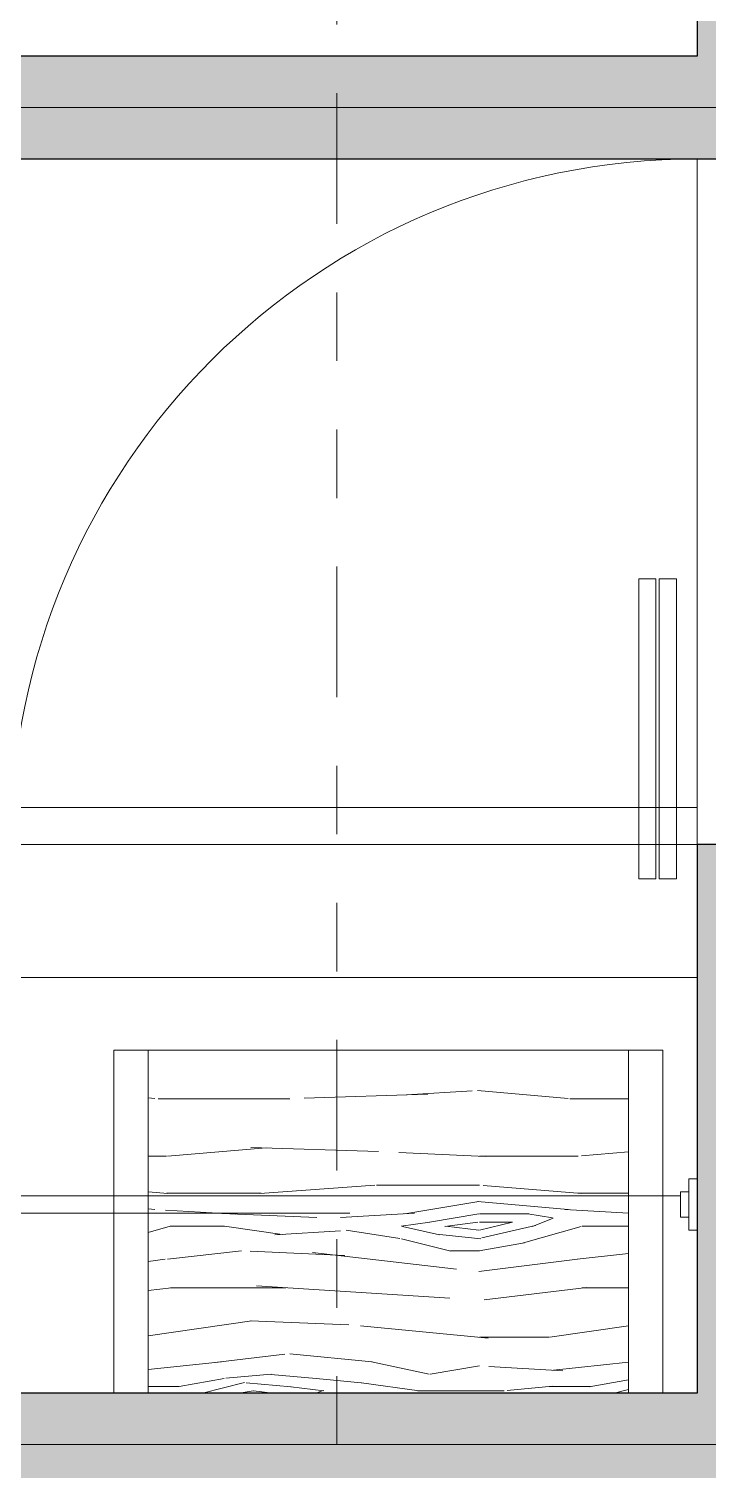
# Model space of a CAD drawing. Header units: metres. Extents: x -54 to 264, y -14 to 31.
# Drawn here: x 30.347 to 31.337, y 11.838 to 13.94 of the extents above; entities that cross this region are included whole.
import ezdxf
from ezdxf.enums import TextEntityAlignment as Align

# ---------------------------------------------------------------- set-up
doc = ezdxf.new("R2010")
doc.units = ezdxf.units.M
doc.header["$LTSCALE"] = 0.001
for name, pattern in [('CENTERX2', [101.6, 63.5, -12.7, 12.7, -12.7]), ('DIVIDEX2', [63.5, 25.4, -12.7, 0, -12.7, 0, -12.7]), ('HIDDENX2', [19.05, 12.7, -6.35])]:
    doc.linetypes.add(name, pattern=pattern)
doc.layers.get('0').update_dxf_attribs({"lineweight": 13, "true_color": 0x000000})
for name, color, linetype, lineweight, true_color in [('Jach-Anotaciones-CalidaddeLínea 0.09', 7, 'Continuous', 9, 0x000000), ('Jach-Anotaciones-Hatch-Lum50%', 9, 'Continuous', 13, 0x808080), ('Jach-Anotaciones-Hatch-Lum80%', 250, 'Continuous', 13, 0x333333), ('JACH-Anotaciones-Lineas-CORTE', 7, 'DIVIDEX2', 18, 0x000000), ('JACH-Anotaciones-Lineas-CORTE @ 0.075', 7, 'DIVIDEX2', 18, 0x000000), ('JACH-Anotaciones-Lineas-EJES', 7, 'CENTERX2', 9, 0x666666), ('JACH-Arq-Lineas-Proyeccion', 250, 'HIDDENX2', 13, 0x333333), ('JACH-Arq-Líneas-ProyeccionCerramientos', 7, 'HIDDENX2', 13, 0x000000), ('JACH-Arq-Muros01-Carga', 7, 'Continuous', 25, 0x000000), ('JACH-Arq-Puertas01-', 7, 'Continuous', 13, 0x404040)]:
    doc.layers.add(name, color=color, linetype=linetype, lineweight=lineweight, true_color=true_color)
doc.styles.add('01c-Arial-JACH(3mm)', font='arial.ttf', dxfattribs={"height": 3})

# ---------------------------------------------------------------- blocks, each defined once
blk = doc.blocks.new('*U66')
at = {"lineweight": 0, "ltscale": 100}
blk.add_wipeout([(-0.095, 0), (0.095, 0), (0.095, -1), (-0.095, -1)], dxfattribs=at).dxf.layer = 'Jach-Anotaciones-Hatch-Lum50%'
at = {"lineweight": 0}
blk.add_arc((0.075, 0), 1, 270, 360, dxfattribs=at)
at = {"lineweight": 30}
blk.add_wipeout([(0.075, -0.054), (1.075, -0.054), (1.075, 0), (0.075, 0)], dxfattribs=at)
blk.add_lwpolyline([(0.075, -0.054), (1.075, -0.054), (1.075, 0), (0.075, 0)], close=True)
at = {"layer": 'Jach-Anotaciones-Hatch-Lum50%', "color": 9}
blk.add_lwpolyline([(0.021, 0), (0.021, -1), (0.075, -1), (0.075, 0)], close=True, dxfattribs=at)
blk = doc.blocks.new('*U292')
at = {"linetype": 'DIVIDEX2', "lineweight": 0, "ltscale": 100}
blk.add_lwpolyline([(-810.476, 0), (-344.582, 0)], dxfattribs=at)
at = {"lineweight": 0, "ltscale": 100, "style": '01c-Arial-JACH(3mm)'}
for tag, p in [('JACH-SECCIONMURO', (-815.976, 2.109)), ('NO.DEPLANO', (-815.976, -1.994))]:
    blk.add_attdef(tag, text='', height=3, dxfattribs=at).set_placement(p, align=Align.MIDDLE_CENTER)
blk = doc.blocks.new('*U650')
at = {"layer": 'JACH-Anotaciones-Lineas-CORTE @ 0.075', "xscale": -0.075, "yscale": 0.075, "zscale": 0.075, "rotation": 90}
blk.add_blockref('*U292', (30.7959, -31.0582), dxfattribs=at)

msp = doc.modelspace()

# ---------------------------------------------------------------- hatches: boundary and pattern name
at = {"layer": 'Jach-Anotaciones-Hatch-Lum50%', "ltscale": 100}
h = msp.add_hatch(dxfattribs=at)
h.set_pattern_fill('WOOD7', color=256, scale=0.6, angle=360, pattern_type=2)
h.set_pattern_definition([(349.6952, (86.98607, 28.743796), (3.600000577, -0.599996925), [0.067082, -6.6411216]), (360, (87.0521, 28.7318), (0.6, 0.6), [0.066, -0.534]), (18.4349, (87.11807, 28.7318), (1.20000026, 0.59999904), [0.056921, -1.8404454]), (172.875, (87.17207, 28.749796), (4.20000023, -0.59999897), [0.048374, -4.788981]), (174.8056, (87.12407, 28.755796), (6.0000004, -0.599997135), [0.0662724, -6.560944]), (194.0362, (87.05807, 28.7618), (-1.80000033, -0.59999883), [0.074216, -2.399647]), (9.4623, (87.03407, 28.7438), (3.00000046, 0.59999888), [0.036497, -3.613161]), (353.6598, (87.07007, 28.749796), (-4.79999964, 0.60000095), [0.0543324, -5.3788986]), (185.7106, (87.12407, 28.743796), (-5.399999654, -0.60000079), [0.0602994, -5.969626]), (168.6901, (87.06407, 28.7378), (2.40000045, -0.59999858), [0.030594, -3.0288174]), (354.8056, (86.93207, 28.737796), (-6.0000004, 0.599997135), [0.0662724, -6.560944]), (348.6901, (86.99807, 28.7318), (-2.40000045, 0.59999858), [0.061188, -2.9982234]), (360, (87.0581, 28.7198), (0.6, 0.6), [0.072, -0.528]), (20.556, (87.13007, 28.719796), (3.00000111, 1.1999976), [0.051264, -5.0751384]), (3.8141, (87.178072, 28.737796), (8.399999605, 0.600003674), [0.0902, -8.929778]), (354.8056, (87.26807, 28.743796), (-6.0000004, 0.599997135), [0.0662724, -6.560944]), (360, (87.3341, 28.7378), (0.6, 0.6), [0.066, -0.534]), (5.1944, (86.80007, 28.737796), (6.0000004, 0.599997135), [0.0662724, -6.560944]), (354.8056, (86.86607, 28.743796), (-6.0000004, 0.599997135), [0.0662724, -6.560944]), (360, (86.8001, 28.7498), (0.6, 0.6), [0.036, -0.564]), (5.1944, (86.83607, 28.749796), (6.0000004, 0.599997135), [0.0662724, -6.560944]), (360, (86.9021, 28.7558), (0.6, 0.6), [0.06, -0.54]), (10.3048, (86.96207, 28.755796), (-3.600000577, -0.599996925), [0.067082, -6.6411216]), (5.1944, (87.02807, 28.767796), (6.0000004, 0.599997135), [0.0662724, -6.560944]), (354.8056, (87.09407, 28.773796), (-6.0000004, 0.599997135), [0.0662724, -6.560944]), (354.8056, (87.16007, 28.767796), (-6.0000004, 0.599997135), [0.0662724, -6.560944]), (351.8699, (87.22607, 28.7618), (-3.59999987, 0.59999961), [0.0848526, -4.1577876]), (360, (87.3101, 28.7498), (0.6, 0.6), [0.09, -0.51]), (347.4712, (87.28607, 28.389796), (3.00000019, -0.59999976), [0.055317, -5.4764094]), (354.2894, (87.34007, 28.377796), (-5.399999654, 0.60000079), [0.0602994, -5.969626]), (8.1301, (87.28607, 28.3898), (3.59999987, 0.59999961), [0.0424266, -4.200214]), (9.4623, (87.32807, 28.3958), (3.00000046, 0.59999888), [0.072993, -3.576664]), (360, (86.8001, 28.4078), (0.6, 0.6), [0.072, -0.528]), (350.5377, (86.87207, 28.4078), (-3.00000046, 0.59999888), [0.036497, -3.613161]), (201.8014, (86.90807, 28.4018), (1.80000016, 0.59999995), [0.032311, -3.198788]), (192.9946, (86.878072, 28.389796), (5.40000046, 1.199998547), [0.08005, -7.924948]), (352.875, (87.35207, 28.389796), (-4.20000023, 0.59999897), [0.048374, -4.788981]), (7.125, (87.35207, 28.389796), (4.20000023, 0.59999897), [0.048374, -4.788981]), (360, (86.8001, 28.3958), (0.6, 0.6), [0.048, -0.552]), (194.0362, (86.84807, 28.3958), (-1.80000033, -0.59999883), [0.049477, -2.4243864]), (356.6335, (86.932072, 28.413796), (-9.599999593, 0.600006578), [0.1021764, -10.115456]), (357.7094, (87.034072, 28.407796), (-14.4000000775, 0.599997452), [0.15012, -14.861875]), (3.1798, (87.184072, 28.401796), (10.200000302, 0.599994625), [0.108167, -10.7084874]), (9.4623, (87.29207, 28.4078), (3.00000046, 0.59999888), [0.10949, -3.540168]), (10.3048, (86.80007, 28.353796), (-3.600000577, -0.599996925), [0.067082, -6.6411216]), (15.9454, (86.86607, 28.3658), (-2.40000008, -0.59999993), [0.087361, -4.280705]), (360, (86.9501, 28.3898), (0.6, 0.6), [0.078, -0.522]), (351.8699, (87.02807, 28.3898), (-3.59999987, 0.59999961), [0.0848526, -4.1577876]), (3.5763, (87.112072, 28.377796), (9.000000393, 0.59999443), [0.096187, -9.522544]), (351.2538, (87.208072, 28.383796), (4.199999602, -0.600002518), [0.0789174, -7.81285]), (345.9638, (87.28607, 28.3718), (-1.80000033, 0.59999883), [0.074216, -2.399647]), (360, (87.3581, 28.3538), (0.6, 0.6), [0.042, -0.558]), (174.8056, (86.93207, 28.413796), (6.0000004, -0.599997135), [0.132544, -6.4946724]), (355.2364, (86.80007, 28.449796), (-6.600000568, 0.59999492), [0.144499, -7.080458]), (360, (86.9441, 28.4378), (0.6, 0.6), [0.138, -0.462]), (4.0856, (87.082072, 28.437796), (7.80000009, 0.59999768), [0.168428, -8.252973]), (360, (87.2501, 28.4498), (0.6, 0.6), [0.15, -0.45]), (7.125, (86.80007, 28.323796), (4.20000023, 0.59999897), [0.145121, -4.692234]), (6.3402, (86.94407, 28.341796), (4.79999964, 0.60000095), [0.108665, -5.324566]), (357.5104, (87.052072, 28.353796), (-13.199999688, 0.600010719), [0.13813, -13.674907]), (353.4802, (87.190072, 28.347796), (-15.5999998745, 1.799999715), [0.211367, -20.925331]), (3.0128, (86.800072, 28.713796), (10.800000007, 0.600002463), [0.114158, -11.301621]), (351.8699, (86.91407, 28.7198), (-3.59999987, 0.59999961), [0.127279, -4.1153616]), (357.6141, (87.040072, 28.701796), (-13.800000314, 0.599989662), [0.144125, -14.2683696]), (10.6197, (87.184072, 28.695796), (-6.599999043, -1.20000485), [0.097673, -9.669619]), (360, (87.2801, 28.7138), (0.6, 0.6), [0.12, -0.48]), (356.8202, (86.800072, 28.785796), (-10.200000302, 0.599994625), [0.108167, -10.7084874]), (6.009, (86.908072, 28.779796), (-5.99999985, -0.59999959), [0.11463, -11.348354]), (6.7098, (87.022072, 28.791796), (-5.400000599, -0.599996329), [0.102703, -10.167642]), (354.2894, (87.12407, 28.803796), (-5.399999654, 0.60000079), [0.120599, -5.909327]), (347.9052, (87.244072, 28.791796), (-5.39999916, 1.20000404), [0.085907, -8.504786]), (9.4623, (87.32807, 28.7738), (3.00000046, 0.59999888), [0.072993, -3.576664]), (3.8141, (86.800072, 28.671796), (8.399999605, 0.600003674), [0.0902, -8.929778]), (347.1957, (86.890072, 28.677796), (-7.799998708, 1.800004433), [0.135366, -13.401251]), (360, (87.0221, 28.6478), (0.6, 0.6), [0.15, -0.45]), (5.4403, (87.172072, 28.647796), (-6.600000187, -0.599996023), [0.12657, -12.530444]), (6.7098, (87.298072, 28.659796), (-5.400000599, -0.599996329), [0.102703, -10.167642]), (360, (86.8001, 28.8278), (0.6, 0.6), [0.102, -0.498]), (8.1301, (86.90207, 28.8278), (3.59999987, 0.59999961), [0.169706, -4.072935]), (357.6141, (87.070072, 28.851796), (-13.800000314, 0.599989662), [0.144125, -14.2683696]), (354.4725, (87.214072, 28.845796), (12.6000010316, -1.199991228), [0.186869, -18.500025]), (6.8428, (86.800072, 28.281796), (-10.199999619, -1.200004799), [0.1510764, -14.956538]), (360, (86.9501, 28.2998), (0.6, 0.6), [0.168, -0.432]), (356.3478, (87.118072, 28.299796), (-18.6000005653, 1.199992379), [0.2825736, -27.9748146]), (360, (86.8001, 28.4918), (0.6, 0.6), [0.144, -0.456]), (4.7636, (86.94407, 28.491796), (6.600000568, 0.59999492), [0.144499, -7.080458]), (358.1524, (87.088072, 28.503796), (-18.0000002786, 0.599996604), [0.1860966, -18.4235784]), (357.2737, (87.274072, 28.497796), (-12.000000177, 0.59999761), [0.126143, -12.488135]), (354.8056, (86.80007, 28.587796), (-6.0000004, 0.599997135), [0.132544, -6.4946724]), (360, (86.9321, 28.5758), (0.6, 0.6), [0.192, -0.408]), (1.9092, (87.124072, 28.575796), (17.399999419, 0.6000145446), [0.1801, -17.829897]), (3.5763, (87.304072, 28.581796), (9.000000393, 0.59999443), [0.096187, -9.522544])])
h.paths.add_polyline_path([(30.5209, 11.95), (31.2209, 11.95), (31.2209, 12.45), (30.5209, 12.45)])
at = {"layer": 'Jach-Anotaciones-Hatch-Lum80%', "ltscale": 100}
h = msp.add_hatch(color=256, dxfattribs=at)
h.dxf.hatch_style = 1
h.paths.add_polyline_path([(31.4709, 13.75), (31.4709, 15.85), (26.1609, 15.85), (26.1609, 15.05), (26.4609, 15.05), (26.4609, 15.7), (29.3709, 15.7), (29.3709, 13.75), (29.5209, 13.75), (29.5209, 15.7), (31.3209, 15.7), (31.3209, 13.9), (30.3209, 13.9), (30.3209, 13.75)])
h = msp.add_hatch(color=256, dxfattribs=at)
h.dxf.hatch_style = 1
h.paths.add_polyline_path([(31.4709, 11), (31.4709, 12.75), (31.3209, 12.75), (31.3209, 11.95), (29.5209, 11.95), (29.5209, 12.75), (29.3709, 12.75), (29.3709, 11.95), (26.4609, 11.95), (26.4609, 12.75), (26.1609, 12.75), (26.1609, 11), (26.4609, 11), (26.4609, 11.8), (29.3709, 11.8), (29.3709, 11), (29.5209, 11), (29.5209, 11.8), (31.3209, 11.8), (31.3209, 11)])
h = msp.add_hatch(color=256, dxfattribs=at)
h.dxf.hatch_style = 1
h.paths.add_polyline_path([(31.4709, 11), (31.4709, 12.75), (31.3209, 12.75), (31.3209, 11.95), (29.5209, 11.95), (29.5209, 12.75), (29.3709, 12.75), (29.3709, 11.95), (26.4609, 11.95), (26.4609, 12.75), (26.1609, 12.75), (26.1609, 11), (26.4609, 11), (26.4609, 11.8), (29.3709, 11.8), (29.3709, 11), (29.5209, 11), (29.5209, 11.8), (31.3209, 11.8), (31.3209, 11)])

# ---------------------------------------------------------------- linework, layer by layer
at = {"layer": 'Jach-Anotaciones-CalidaddeLínea 0.09', "ltscale": 100}
for points in [[(30.5209, 12.45), (30.4709, 12.45), (30.4709, 11.95), (30.5209, 11.95)], [(30.5209, 11.95), (31.2209, 11.95), (31.2209, 12.45), (30.5209, 12.45)], [(31.2209, 12.45), (31.2709, 12.45), (31.2709, 11.95), (31.2209, 11.95)]]:
    msp.add_lwpolyline(points, close=True, dxfattribs=at)
at = {"layer": 'JACH-Anotaciones-Lineas-EJES', "ltscale": 100}
for points in [[(22.6359, 13.825), (52.1472, 13.825)], [(22.6359, 11.875), (52.1472, 11.875)]]:
    msp.add_lwpolyline(points, dxfattribs=at)
at = {"layer": 'JACH-Arq-Lineas-Proyeccion', "ltscale": 100}
msp.add_lwpolyline([(31.3209, 12.556), (29.5209, 12.556)], dxfattribs=at)
at = {"layer": 'JACH-Arq-Lineas-Proyeccion', "linetype": 'HIDDENX2', "ltscale": 100}
for points in [[(31.3089, 12.1875), (31.3089, 12.2625), (31.3209, 12.2625), (31.3209, 12.1875)], [(31.2969, 12.2063), (31.2969, 12.2437), (31.3089, 12.2437), (31.3089, 12.2063)]]:
    msp.add_lwpolyline(points, close=True, dxfattribs=at)
at = {"layer": 'JACH-Arq-Lineas-Proyeccion', "ltscale": 100}
msp.add_lwpolyline([(31.2969, 12.2375), (29.5449, 12.2375), (29.5449, 12.2125), (31.2969, 12.2125)], close=True, dxfattribs=at)

# ---------------------------------------------------------------- next in the draw order: block references
at = {"layer": 'JACH-Arq-Puertas01-', "ltscale": 100, "rotation": 180}
msp.add_blockref('*U66', (31.3959, 12.75), dxfattribs=at)

# ---------------------------------------------------------------- next in the draw order: linework, layer by layer
at = {"layer": 'JACH-Arq-Lineas-Proyeccion', "ltscale": 100}
for points in [[(31.2609, 12.7), (31.2609, 13.1375), (31.2359, 13.1375), (31.2359, 12.7)], [(31.2909, 12.7), (31.2909, 13.1375), (31.2659, 13.1375), (31.2659, 12.7)]]:
    msp.add_lwpolyline(points, close=True, dxfattribs=at)
at = {"layer": 'JACH-Arq-Líneas-ProyeccionCerramientos', "lineweight": 0, "ltscale": 100}
msp.add_lwpolyline([(31.3209, 13.75), (31.3209, 12.75)], dxfattribs=at)
at = {"layer": 'JACH-Arq-Muros01-Carga', "color": 3, "ltscale": 100}
for points in [[(31.4709, 13.75), (31.4709, 15.85), (26.1609, 15.85), (26.1609, 15.05), (26.4609, 15.05), (26.4609, 15.7), (29.3709, 15.7), (29.3709, 13.75), (29.5209, 13.75), (29.5209, 15.7), (31.3209, 15.7), (31.3209, 13.9), (30.3209, 13.9), (30.3209, 13.75)], [(31.4709, 11), (31.4709, 12.75), (31.3209, 12.75), (31.3209, 11.95), (29.5209, 11.95), (29.5209, 12.75), (29.3709, 12.75), (29.3709, 11.95), (26.4609, 11.95), (26.4609, 12.75), (26.1609, 12.75), (26.1609, 11), (26.4609, 11), (26.4609, 11.8), (29.3709, 11.8), (29.3709, 11), (29.5209, 11), (29.5209, 11.8), (31.3209, 11.8), (31.3209, 11)]]:
    msp.add_lwpolyline(points, close=True, dxfattribs=at)

# ---------------------------------------------------------------- next in the draw order: block references
at = {"layer": 'JACH-Anotaciones-Lineas-CORTE', "lineweight": 0}
msp.add_blockref('*U650', (0, 0), dxfattribs=at)

doc.saveas('drawing.dxf')
